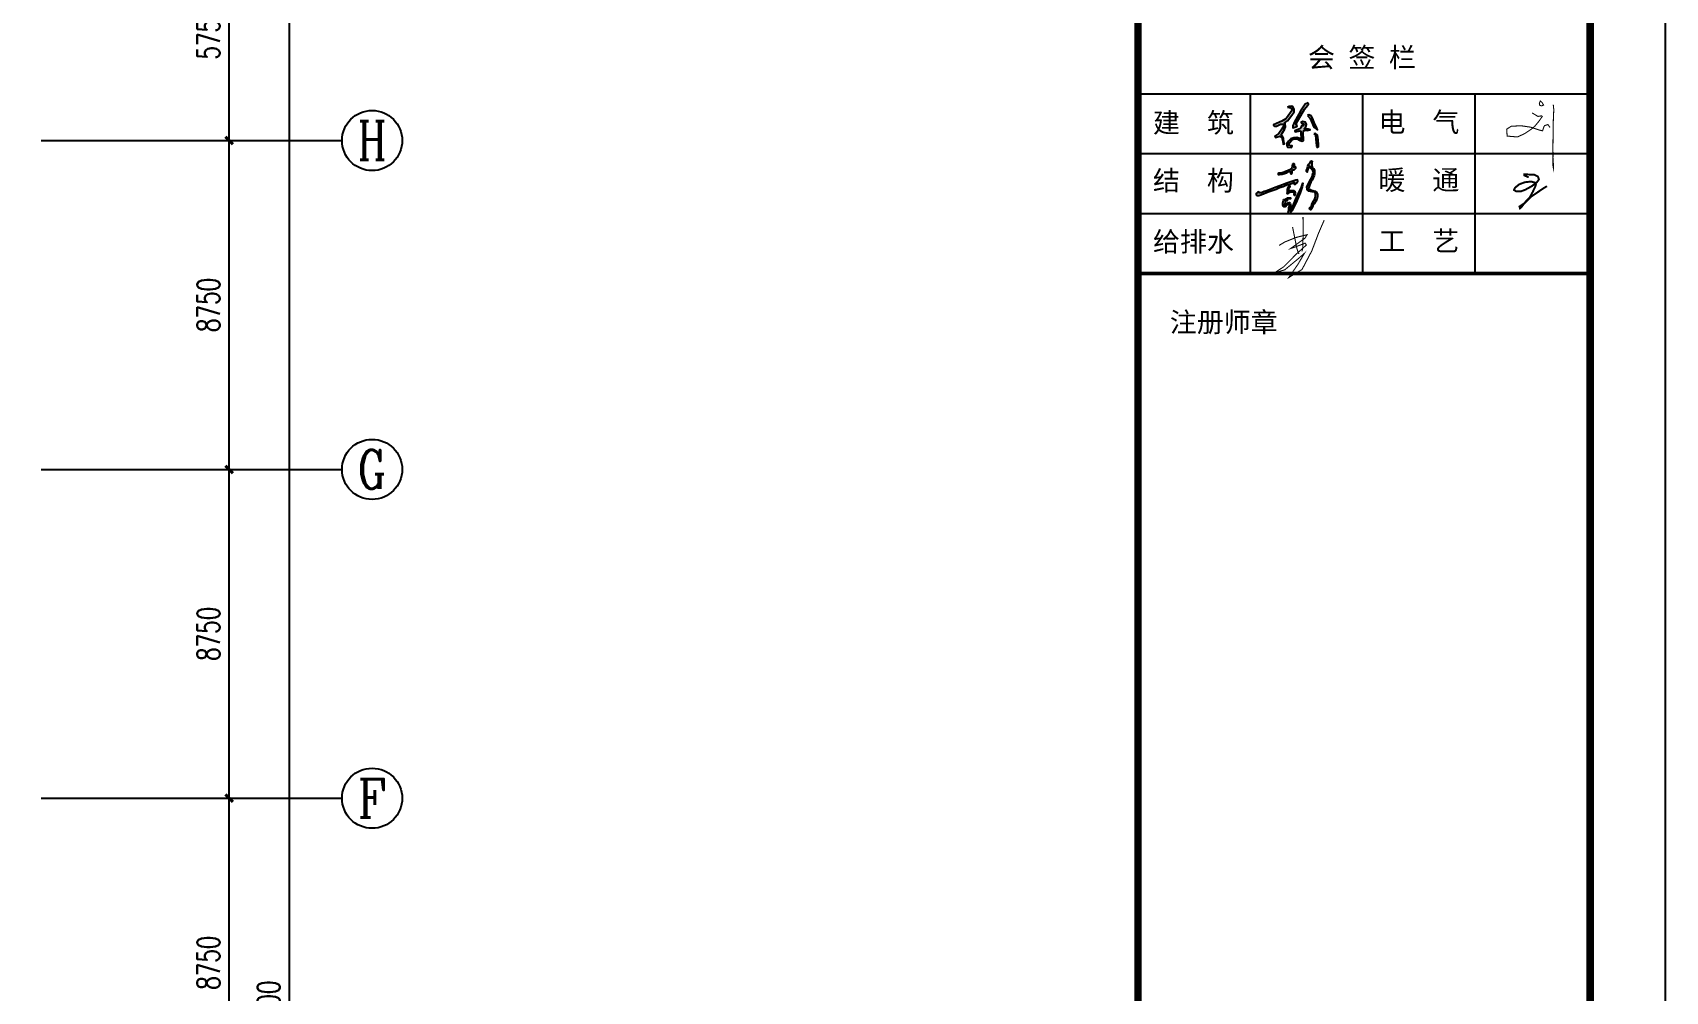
# Model space of a CAD drawing. Extents: x 69728788 to 150676229, y 20327566 to 43663798.
# Drawn here: x 75555016 to 75598425, y 20625041 to 20650551 of the extents above; entities that cross this region are included whole.
import ezdxf
from ezdxf.enums import TextEntityAlignment as Align

# ---------------------------------------------------------------- set-up
doc = ezdxf.new("R2010")
doc.units = 0
doc.header["$LTSCALE"] = 1000
doc.header["$MEASUREMENT"] = 0
doc.layers.get('0').update_dxf_attribs({"linetype": 'CONTINUOUS'})
doc.layers.get('DEFPOINTS').update_dxf_attribs({"linetype": 'CONTINUOUS'})
for name, color, linetype in [('AXIS', 3, 'CONTINUOUS'), ('AXIS_TEXT', 7, 'CONTINUOUS'), ('PUB_TITLE', 4, 'CONTINUOUS'), ('图框', 253, 'CONTINUOUS'), ('线线', 150, 'CONTINUOUS')]:
    doc.layers.add(name, color=color, linetype=linetype)
doc.styles.add('_TCH_AXIS', font='COMPLEX', dxfattribs={"bigfont": 'GBCBIG'})
doc.styles.add('_TCH_DIM_T3', font='SIMPLEX', dxfattribs={"width": 0.705882, "bigfont": 'GBCBIG'})
doc.styles.add('COMPLEX', font='COMPLEX')
doc.styles.add('STYLE-黑体', font='simhei.ttf')
doc.styles.add('黑体', font='simhei.ttf', dxfattribs={"width": 0.6, "height": 4.3})
doc.dimstyles.new('_TCH_ARCH&&200', dxfattribs={"dimtxt": 595, "dimasz": 200, "dimexe": 500, "dimexo": 600, "dimgap": 252.5, "dimtad": 1, "dimdec": 0, "dimzin": 0, "dimdsep": 46, "dimtxsty": '_TCH_DIM_T3', "dimblk": 'ARCHTICK', "dimcen": 0.09, "dimclrt": 7, "dimazin": 2, "dimtfac": 1, "dimtdec": 0, "dimtix": 1, "dimtmove": 2, "dimatfit": 3, "dimfxl": 1, "dimtolj": 1, "dimtzin": 0, "dimarcsym": 0})

# ---------------------------------------------------------------- blocks, each defined once
blk = doc.blocks.new('hui')
h = blk.add_hatch(color=256)
h.paths.add_polyline_path([(74395639, 22003696), (74395663, 22003679), (74395667, 22003630), (74395675, 22003538), (74395687, 22003513), (74395703, 22003522), (74395703, 22003553), (74395696, 22003618), (74395688, 22003678), (74395662, 22003699)])
h.paths.add_polyline_path([(74395556, 22003939), (74395591, 22003901), (74395638, 22003785), (74395686, 22003751), (74395675, 22003783), (74395650, 22003831), (74395625, 22003897), (74395602, 22003937), (74395573, 22003948)])
h.paths.add_polyline_path([(74395481, 22003829), (74395498, 22003834), (74395508, 22003812), (74395496, 22003801), (74395481, 22003804), (74395470, 22003788), (74395467, 22003777), (74395453, 22003764), (74395397, 22003741), (74395385, 22003735), (74395395, 22003724), (74395454, 22003735), (74395468, 22003732), (74395468, 22003710), (74395471, 22003632), (74395470, 22003616), (74395452, 22003634), (74395414, 22003649), (74395372, 22003644), (74395333, 22003630), (74395301, 22003600), (74395279, 22003568), (74395280, 22003545), (74395289, 22003520), (74395302, 22003520), (74395342, 22003514), (74395353, 22003535), (74395328, 22003535), (74395308, 22003543), (74395317, 22003574), (74395341, 22003607), (74395370, 22003626), (74395394, 22003629), (74395418, 22003630), (74395450, 22003612), (74395478, 22003596), (74395504, 22003607), (74395502, 22003629), (74395499, 22003699), (74395501, 22003735), (74395520, 22003744), (74395550, 22003738), (74395589, 22003750), (74395562, 22003760), (74395509, 22003762), (74395531, 22003787), (74395540, 22003818), (74395527, 22003851), (74395492, 22003859), (74395470, 22003849)])
h.paths.add_polyline_path([(74395563, 22004107), (74395522, 22004092), (74395462, 22003999), (74395380, 22003855), (74395359, 22003800), (74395361, 22003774), (74395398, 22003789), (74395416, 22003797), (74395406, 22003819), (74395405, 22003832), (74395516, 22004022), (74395555, 22004073), (74395569, 22004090)])
h.paths.add_polyline_path([(74395290, 22004049), (74395332, 22004041), (74395351, 22004021), (74395338, 22003992), (74395289, 22003924), (74395266, 22003894), (74395216, 22003866), (74395145, 22003832), (74395105, 22003816), (74395115, 22003796), (74395144, 22003796), (74395198, 22003823), (74395234, 22003823), (74395245, 22003810), (74395216, 22003757), (74395173, 22003698), (74395119, 22003663), (74395131, 22003645), (74395186, 22003664), (74395213, 22003652), (74395226, 22003593), (74395232, 22003560), (74395248, 22003564), (74395242, 22003584), (74395237, 22003640), (74395219, 22003670), (74395205, 22003683), (74395250, 22003752), (74395263, 22003791), (74395260, 22003828), (74395250, 22003841), (74395288, 22003870), (74395347, 22003943), (74395378, 22003987), (74395378, 22004020), (74395358, 22004059), (74395339, 22004063), (74395311, 22004060)])
blk.add_hatch(color=256).paths.add_polyline_path([(74395578, 22002959), (74395570, 22002975), (74395575, 22002994), (74395585, 22003020), (74395598, 22003054), (74395616, 22003080), (74395642, 22003142), (74395647, 22003165), (74395647, 22003186), (74395646, 22003207), (74395638, 22003229), (74395619, 22003245), (74395616, 22003256), (74395613, 22003279), (74395612, 22003294), (74395614, 22003308), (74395619, 22003333), (74395611, 22003335), (74395599, 22003333), (74395584, 22003303), (74395570, 22003287), (74395558, 22003264), (74395550, 22003230), (74395542, 22003206), (74395542, 22003194), (74395549, 22003187), (74395550, 22003197), (74395561, 22003224), (74395568, 22003241), (74395578, 22003261), (74395584, 22003264), (74395590, 22003258), (74395604, 22003235), (74395613, 22003222), (74395627, 22003210), (74395631, 22003185), (74395624, 22003169), (74395619, 22003122), (74395588, 22003070), (74395569, 22003032), (74395547, 22002991), (74395550, 22002954), (74395556, 22002946), (74395567, 22002932), (74395615, 22002923), (74395644, 22002922), (74395657, 22002912), (74395663, 22002895), (74395661, 22002856), (74395653, 22002833), (74395645, 22002817), (74395633, 22002801), (74395612, 22002759), (74395607, 22002727), (74395583, 22002709), (74395586, 22002694), (74395593, 22002684), (74395601, 22002684), (74395609, 22002698), (74395627, 22002736), (74395643, 22002763), (74395666, 22002798), (74395680, 22002821), (74395687, 22002858), (74395687, 22002893), (74395669, 22002924), (74395655, 22002933), (74395625, 22002941), (74395610, 22002942), (74395589, 22002953)])
h = blk.add_hatch(color=256)
h.paths.add_polyline_path([(74395012, 22002915), (74395058, 22002932), (74395139, 22002961), (74395181, 22002980), (74395231, 22002993), (74395260, 22003008), (74395294, 22003020), (74395316, 22003028), (74395354, 22003041), (74395372, 22003048), (74395382, 22003050), (74395384, 22003039), (74395379, 22003028), (74395388, 22003026), (74395394, 22003028), (74395410, 22003039), (74395419, 22003051), (74395428, 22003068), (74395420, 22003083), (74395401, 22003080), (74395359, 22003065), (74395281, 22003039), (74395185, 22003003), (74395125, 22002980), (74395037, 22002947), (74394986, 22002929), (74394979, 22002930), (74394954, 22002917), (74394937, 22002913), (74394933, 22002909), (74394913, 22002910), (74394911, 22002919), (74394907, 22002925), (74394897, 22002921), (74394891, 22002916), (74394874, 22002902), (74394871, 22002894), (74394874, 22002883), (74394883, 22002877), (74394906, 22002877), (74394969, 22002898)])
h.paths.add_polyline_path([(74395356, 22003211), (74395365, 22003215), (74395376, 22003218), (74395385, 22003224), (74395391, 22003228), (74395394, 22003234), (74395398, 22003240), (74395400, 22003252), (74395392, 22003262), (74395385, 22003259), (74395378, 22003251), (74395371, 22003246), (74395367, 22003254), (74395370, 22003259), (74395374, 22003267), (74395379, 22003276), (74395382, 22003284), (74395382, 22003291), (74395379, 22003296), (74395368, 22003298), (74395360, 22003297), (74395357, 22003293), (74395355, 22003285), (74395352, 22003278), (74395351, 22003267), (74395349, 22003259), (74395345, 22003245), (74395344, 22003235), (74395338, 22003227), (74395330, 22003224), (74395317, 22003215), (74395288, 22003203), (74395262, 22003194), (74395247, 22003187), (74395231, 22003180), (74395205, 22003174), (74395175, 22003172), (74395164, 22003168), (74395165, 22003156), (74395184, 22003154), (74395220, 22003159), (74395250, 22003169), (74395279, 22003178), (74395297, 22003188), (74395315, 22003195), (74395324, 22003199), (74395328, 22003195), (74395327, 22003185), (74395329, 22003174), (74395334, 22003165), (74395340, 22003164), (74395348, 22003168), (74395351, 22003175), (74395351, 22003189), (74395351, 22003202)])
h.paths.add_polyline_path([(74395305, 22002934), (74395305, 22002947), (74395304, 22002965), (74395312, 22002976), (74395325, 22002989), (74395323, 22002998), (74395307, 22003001), (74395296, 22002991), (74395289, 22002972), (74395284, 22002956), (74395285, 22002931), (74395284, 22002917), (74395282, 22002907), (74395289, 22002902), (74395299, 22002902), (74395310, 22002911), (74395319, 22002921), (74395335, 22002924), (74395356, 22002925), (74395364, 22002923), (74395373, 22002918), (74395377, 22002906), (74395374, 22002893), (74395377, 22002881), (74395384, 22002880), (74395392, 22002885), (74395395, 22002906), (74395390, 22002930), (74395376, 22002939), (74395350, 22002938), (74395319, 22002937)], flags=17)
h.paths.add_polyline_path([(74395295, 22002826), (74395305, 22002829), (74395328, 22002831), (74395328, 22002843), (74395318, 22002846), (74395300, 22002846), (74395292, 22002843), (74395279, 22002837), (74395268, 22002833), (74395264, 22002824), (74395268, 22002811), (74395274, 22002804), (74395284, 22002805), (74395286, 22002813)], flags=17)
h.paths.add_polyline_path([(74395250, 22002762), (74395256, 22002779), (74395256, 22002802), (74395253, 22002818), (74395241, 22002822), (74395234, 22002814), (74395231, 22002796), (74395226, 22002774), (74395226, 22002752), (74395234, 22002731), (74395239, 22002724), (74395256, 22002726), (74395269, 22002731), (74395279, 22002745), (74395289, 22002752), (74395296, 22002758), (74395305, 22002765), (74395316, 22002755), (74395314, 22002732), (74395308, 22002716), (74395306, 22002689), (74395301, 22002663), (74395296, 22002647), (74395301, 22002634), (74395315, 22002633), (74395329, 22002645), (74395353, 22002674), (74395378, 22002731), (74395411, 22002803), (74395457, 22002909), (74395486, 22002992), (74395491, 22003038), (74395469, 22002973), (74395432, 22002897), (74395407, 22002847), (74395373, 22002766), (74395356, 22002737), (74395334, 22002691), (74395321, 22002670), (74395322, 22002689), (74395327, 22002719), (74395333, 22002740), (74395331, 22002756), (74395323, 22002774), (74395312, 22002781), (74395300, 22002779), (74395283, 22002767), (74395274, 22002755), (74395263, 22002741), (74395251, 22002744)])
for points in [[(74395290, 22004049), (74395332, 22004041), (74395351, 22004021), (74395338, 22003992), (74395289, 22003924), (74395266, 22003894), (74395216, 22003866), (74395145, 22003832), (74395105, 22003816), (74395115, 22003796), (74395144, 22003796), (74395198, 22003823), (74395234, 22003823), (74395245, 22003810), (74395216, 22003757), (74395173, 22003698), (74395119, 22003663), (74395131, 22003645), (74395186, 22003664), (74395213, 22003652), (74395226, 22003593), (74395232, 22003560), (74395248, 22003564), (74395242, 22003584), (74395237, 22003640), (74395219, 22003670), (74395205, 22003683), (74395250, 22003752), (74395263, 22003791), (74395260, 22003828), (74395250, 22003841), (74395288, 22003870), (74395347, 22003943), (74395378, 22003987), (74395378, 22004020), (74395358, 22004059), (74395339, 22004063), (74395311, 22004060), (74395290, 22004049)], [(74395563, 22004107), (74395522, 22004092), (74395462, 22003999), (74395380, 22003855), (74395359, 22003800), (74395361, 22003774), (74395398, 22003789), (74395416, 22003797), (74395406, 22003819), (74395405, 22003832), (74395516, 22004022), (74395555, 22004073), (74395569, 22004090), (74395563, 22004107)], [(74395481, 22003829), (74395498, 22003834), (74395498, 22003834), (74395508, 22003812), (74395496, 22003801), (74395481, 22003804), (74395470, 22003788), (74395467, 22003777), (74395453, 22003764), (74395397, 22003741), (74395385, 22003735), (74395395, 22003724), (74395395, 22003724), (74395454, 22003735), (74395468, 22003732), (74395468, 22003710), (74395471, 22003632), (74395470, 22003616), (74395452, 22003634), (74395414, 22003649), (74395372, 22003644), (74395333, 22003630), (74395301, 22003600), (74395279, 22003568), (74395280, 22003545), (74395289, 22003520), (74395302, 22003520), (74395342, 22003514), (74395353, 22003535), (74395328, 22003535), (74395308, 22003543), (74395317, 22003574), (74395341, 22003607), (74395370, 22003626), (74395394, 22003629), (74395418, 22003630), (74395450, 22003612), (74395478, 22003596), (74395504, 22003607), (74395502, 22003629), (74395499, 22003699), (74395501, 22003735), (74395520, 22003744), (74395550, 22003738), (74395589, 22003750), (74395562, 22003760), (74395509, 22003762), (74395531, 22003787), (74395540, 22003818), (74395527, 22003851), (74395492, 22003859), (74395470, 22003849), (74395481, 22003829)], [(74395556, 22003939), (74395591, 22003901), (74395638, 22003785), (74395686, 22003751), (74395675, 22003783), (74395650, 22003831), (74395625, 22003897), (74395602, 22003937), (74395573, 22003948), (74395556, 22003939)], [(74395639, 22003696), (74395663, 22003679), (74395667, 22003630), (74395675, 22003538), (74395687, 22003513), (74395703, 22003522), (74395703, 22003553), (74395696, 22003618), (74395688, 22003678), (74395662, 22003699), (74395639, 22003696)], [(74395295, 22002826), (74395286, 22002813), (74395284, 22002805), (74395274, 22002804), (74395268, 22002811), (74395264, 22002824), (74395268, 22002833), (74395279, 22002837), (74395292, 22002843), (74395300, 22002846), (74395318, 22002846), (74395328, 22002843), (74395328, 22002831), (74395305, 22002829), (74395295, 22002826), (74395295, 22002826)]]:
    blk.add_lwpolyline(points)
for points, const_width in [([(74398542, 22003974), (74398618, 22003927), (74398667, 22003935), (74398676, 22003927), (74398633, 22003865), (74398581, 22003802), (74398532, 22003759), (74398440, 22003697), (74398345, 22003654), (74398209, 22003666), (74398203, 22003758), (74398264, 22003797), (74398395, 22003803), (74398518, 22003785), (74398623, 22003750), (74398679, 22003736), (74398699, 22003792), (74398709, 22003806), (74398751, 22003820), (74398778, 22003781)], 14), ([(74398644, 22004139), (74398678, 22004107), (74398693, 22004078), (74398669, 22004068), (74398643, 22004073), (74398637, 22004104), (74398649, 22004127)], 14), ([(74398822, 22004085), (74398829, 22004018), (74398823, 22003881), (74398821, 22003784), (74398818, 22003552), (74398815, 22003492), (74398816, 22003407), (74398823, 22003303), (74398823, 22003243), (74398819, 22003260), (74398818, 22003379), (74398825, 22003448)], 14), ([(74398496, 22003117), (74398436, 22003143), (74398437, 22003156), (74398468, 22003156), (74398570, 22003151), (74398618, 22003128), (74398632, 22003090), (74398603, 22003050), (74398536, 22002999), (74398450, 22002952), (74398388, 22002929), (74398329, 22002931), (74398300, 22002948), (74398313, 22002978), (74398370, 22003024), (74398445, 22003052), (74398529, 22003061), (74398577, 22003047), (74398591, 22003019), (74398580, 22002987), (74398549, 22002923), (74398510, 22002851), (74398446, 22002783), (74398401, 22002724), (74398380, 22002705), (74398373, 22002728), (74398446, 22002777), (74398526, 22002859), (74398692, 22002971), (74398739, 22003000)], 26), ([(74395177, 22002211), (74395252, 22002256), (74395400, 22002316), (74395549, 22002354), (74395521, 22002307), (74395331, 22002170), (74395400, 22002193), (74395523, 22002242), (74395540, 22002216), (74395409, 22002099), (74395238, 22001926), (74395115, 22001846), (74395252, 22001886), (74395427, 22002030), (74395514, 22002106), (74395426, 22001957), (74395306, 22001784), (74395482, 22001891), (74395613, 22002140), (74395703, 22002377), (74395777, 22002547)], 14), ([(74395356, 22002457), (74395414, 22002170), (74395431, 22002116), (74395443, 22002098)], 14), ([(74395495, 22002590), (74395498, 22002403), (74395494, 22002251), (74395492, 22002177), (74395482, 22002133)], 14)]:
    blk.add_lwpolyline(points, dxfattribs=dict(const_width=const_width))
for points in [[(74395578, 22003261), (74395568, 22003241), (74395561, 22003224), (74395550, 22003197), (74395549, 22003187), (74395542, 22003194), (74395542, 22003206), (74395550, 22003230), (74395558, 22003264), (74395570, 22003287), (74395584, 22003303), (74395599, 22003333), (74395611, 22003335), (74395619, 22003333), (74395614, 22003308), (74395612, 22003294), (74395613, 22003279), (74395616, 22003256), (74395619, 22003245), (74395638, 22003229), (74395646, 22003207), (74395647, 22003186), (74395647, 22003165), (74395642, 22003142), (74395616, 22003080), (74395598, 22003054), (74395585, 22003020), (74395575, 22002994), (74395570, 22002975), (74395578, 22002959), (74395589, 22002953), (74395610, 22002942), (74395625, 22002941), (74395655, 22002933), (74395669, 22002924), (74395687, 22002893), (74395687, 22002858), (74395680, 22002821), (74395666, 22002798), (74395643, 22002763), (74395627, 22002736), (74395609, 22002698), (74395601, 22002684), (74395593, 22002684), (74395586, 22002694), (74395583, 22002709), (74395607, 22002727), (74395612, 22002759), (74395633, 22002801), (74395645, 22002817), (74395653, 22002833), (74395661, 22002856), (74395663, 22002895), (74395657, 22002912), (74395644, 22002922), (74395615, 22002923), (74395567, 22002932), (74395556, 22002946), (74395550, 22002954), (74395547, 22002991), (74395569, 22003032), (74395588, 22003070), (74395619, 22003122), (74395624, 22003169), (74395631, 22003185), (74395627, 22003210), (74395613, 22003222), (74395604, 22003235), (74395590, 22003258), (74395584, 22003264), (74395578, 22003261)], [(74395231, 22003180), (74395205, 22003174), (74395175, 22003172), (74395164, 22003168), (74395165, 22003156), (74395184, 22003154), (74395220, 22003159), (74395250, 22003169), (74395279, 22003178), (74395297, 22003188), (74395315, 22003195), (74395324, 22003199), (74395324, 22003199), (74395328, 22003195), (74395327, 22003185), (74395329, 22003174), (74395334, 22003165), (74395340, 22003164), (74395348, 22003168), (74395351, 22003175), (74395351, 22003189), (74395351, 22003202), (74395356, 22003211), (74395365, 22003215), (74395376, 22003218), (74395385, 22003224), (74395391, 22003228), (74395394, 22003234), (74395398, 22003240), (74395400, 22003252), (74395392, 22003262), (74395385, 22003259), (74395378, 22003251), (74395371, 22003246), (74395371, 22003246), (74395371, 22003246), (74395367, 22003254), (74395370, 22003259), (74395374, 22003267), (74395379, 22003276), (74395382, 22003284), (74395382, 22003291), (74395379, 22003296), (74395368, 22003298), (74395360, 22003297), (74395357, 22003293), (74395355, 22003285), (74395352, 22003278), (74395351, 22003267), (74395349, 22003259), (74395345, 22003245), (74395344, 22003235), (74395338, 22003227), (74395330, 22003224), (74395317, 22003215), (74395288, 22003203), (74395262, 22003194), (74395247, 22003187), (74395231, 22003180)], [(74394979, 22002930), (74394954, 22002917), (74394937, 22002913), (74394933, 22002909), (74394913, 22002910), (74394911, 22002919), (74394907, 22002925), (74394897, 22002921), (74394891, 22002916), (74394874, 22002902), (74394871, 22002894), (74394874, 22002883), (74394883, 22002877), (74394906, 22002877), (74394969, 22002898), (74395012, 22002915), (74395058, 22002932), (74395139, 22002961), (74395181, 22002980), (74395231, 22002993), (74395260, 22003008), (74395294, 22003020), (74395316, 22003028), (74395354, 22003041), (74395372, 22003048), (74395382, 22003050), (74395384, 22003039), (74395379, 22003028), (74395388, 22003026), (74395394, 22003028), (74395410, 22003039), (74395419, 22003051), (74395428, 22003068), (74395420, 22003083), (74395401, 22003080), (74395359, 22003065), (74395281, 22003039), (74395185, 22003003), (74395125, 22002980), (74395037, 22002947), (74394986, 22002929), (74394979, 22002930)], [(74395226, 22002752), (74395226, 22002774), (74395231, 22002796), (74395234, 22002814), (74395241, 22002822), (74395253, 22002818), (74395256, 22002802), (74395256, 22002779), (74395250, 22002762), (74395251, 22002744), (74395263, 22002741), (74395274, 22002755), (74395283, 22002767), (74395300, 22002779), (74395312, 22002781), (74395323, 22002774), (74395331, 22002756), (74395333, 22002740), (74395327, 22002719), (74395322, 22002689), (74395321, 22002670), (74395334, 22002691), (74395356, 22002737), (74395373, 22002766), (74395407, 22002847), (74395432, 22002897), (74395469, 22002973), (74395491, 22003038), (74395486, 22002992), (74395457, 22002909), (74395411, 22002803), (74395378, 22002731), (74395353, 22002674), (74395329, 22002645), (74395315, 22002633), (74395301, 22002634), (74395296, 22002647), (74395301, 22002663), (74395306, 22002689), (74395308, 22002716), (74395314, 22002732), (74395314, 22002732), (74395316, 22002755), (74395305, 22002765), (74395296, 22002758), (74395289, 22002752), (74395279, 22002745), (74395269, 22002731), (74395256, 22002726), (74395239, 22002724), (74395234, 22002731), (74395226, 22002752)], [(74395305, 22002947), (74395304, 22002965), (74395312, 22002976), (74395325, 22002989), (74395323, 22002998), (74395307, 22003001), (74395296, 22002991), (74395289, 22002972), (74395284, 22002956), (74395285, 22002931), (74395284, 22002917), (74395282, 22002907), (74395289, 22002902), (74395299, 22002902), (74395310, 22002911), (74395319, 22002921), (74395335, 22002924), (74395356, 22002925), (74395364, 22002923), (74395373, 22002918), (74395377, 22002906), (74395374, 22002893), (74395377, 22002881), (74395384, 22002880), (74395392, 22002885), (74395395, 22002906), (74395390, 22002930), (74395376, 22002939), (74395350, 22002938), (74395319, 22002937), (74395305, 22002934), (74395305, 22002947)]]:
    blk.add_lwpolyline(points, close=True)
blk = doc.blocks.new('_ArchTick')
at = {"color": 0, "linetype": 'ByBlock', "const_width": 0.4}
blk.add_lwpolyline([(-0.5, -0.5), (0.5, 0.5)], dxfattribs=at)
blk = doc.blocks.new('*D27')
at = {"layer": 'AXIS', "color": 0, "lineweight": -2, "transparency": 16777216}
for p, q in [((75555841, 20630179), (75560741, 20630179)), ((75560241, 20621429), (75560241, 20630179)), ((75555841, 20621429), (75560741, 20621429))]:
    blk.add_line(p, q, dxfattribs=at)
at = {"layer": 'DEFPOINTS', "color": 0, "transparency": 16777216}
for p in [(75555241, 20630179), (75560241, 20630179), (75555241, 20621429)]:
    blk.add_point(p, dxfattribs=at)
at = {"layer": 'AXIS', "color": 0, "lineweight": -2, "transparency": 16777216, "xscale": 200, "yscale": 200, "zscale": 200}
for p, rotation in [((75560241, 20630179), 90), ((75560241, 20621429), 270)]:
    blk.add_blockref('_ArchTick', p, dxfattribs=dict(at, rotation=rotation))
at = {"layer": 'AXIS', "color": 7, "transparency": 16777216, "insert": (75559691, 20625804), "char_height": 595, "attachment_point": 5, "rotation": 90, "style": '_TCH_DIM_T3'}
blk.add_mtext('\\A1;8750', dxfattribs=at)
blk = doc.blocks.new('*D28')
at = {"layer": 'AXIS', "color": 0, "lineweight": -2, "transparency": 16777216}
for p, q in [((75555841, 20638929), (75560741, 20638929)), ((75560241, 20630179), (75560241, 20638929)), ((75555841, 20630179), (75560741, 20630179))]:
    blk.add_line(p, q, dxfattribs=at)
at = {"layer": 'DEFPOINTS', "color": 0, "transparency": 16777216}
for p in [(75555241, 20638929), (75560241, 20638929), (75555241, 20630179)]:
    blk.add_point(p, dxfattribs=at)
at = {"layer": 'AXIS', "color": 0, "lineweight": -2, "transparency": 16777216, "xscale": 200, "yscale": 200, "zscale": 200}
for p, rotation in [((75560241, 20638929), 90), ((75560241, 20630179), 270)]:
    blk.add_blockref('_ArchTick', p, dxfattribs=dict(at, rotation=rotation))
at = {"layer": 'AXIS', "color": 7, "transparency": 16777216, "insert": (75559691, 20634554), "char_height": 595, "attachment_point": 5, "rotation": 90, "style": '_TCH_DIM_T3'}
blk.add_mtext('\\A1;8750', dxfattribs=at)
blk = doc.blocks.new('*D29')
at = {"layer": 'AXIS', "color": 0, "lineweight": -2, "transparency": 16777216}
for p, q in [((75555841, 20647679), (75560741, 20647679)), ((75560241, 20638929), (75560241, 20647679)), ((75555841, 20638929), (75560741, 20638929))]:
    blk.add_line(p, q, dxfattribs=at)
at = {"layer": 'DEFPOINTS', "color": 0, "transparency": 16777216}
for p in [(75555241, 20647679), (75560241, 20647679), (75555241, 20638929)]:
    blk.add_point(p, dxfattribs=at)
at = {"layer": 'AXIS', "color": 0, "lineweight": -2, "transparency": 16777216, "xscale": 200, "yscale": 200, "zscale": 200}
for p, rotation in [((75560241, 20647679), 90), ((75560241, 20638929), 270)]:
    blk.add_blockref('_ArchTick', p, dxfattribs=dict(at, rotation=rotation))
at = {"layer": 'AXIS', "color": 7, "transparency": 16777216, "insert": (75559691, 20643304), "char_height": 595, "attachment_point": 5, "rotation": 90, "style": '_TCH_DIM_T3'}
blk.add_mtext('\\A1;8750', dxfattribs=at)
blk = doc.blocks.new('*D30')
at = {"layer": 'AXIS', "color": 0, "lineweight": -2, "transparency": 16777216}
for p, q in [((75555841, 20653429), (75560741, 20653429)), ((75560241, 20647679), (75560241, 20653429)), ((75555841, 20647679), (75560741, 20647679))]:
    blk.add_line(p, q, dxfattribs=at)
at = {"layer": 'DEFPOINTS', "color": 0, "transparency": 16777216}
for p in [(75555241, 20653429), (75560241, 20653429), (75555241, 20647679)]:
    blk.add_point(p, dxfattribs=at)
at = {"layer": 'AXIS', "color": 0, "lineweight": -2, "transparency": 16777216, "xscale": 200, "yscale": 200, "zscale": 200}
for p, rotation in [((75560241, 20653429), 90), ((75560241, 20647679), 270)]:
    blk.add_blockref('_ArchTick', p, dxfattribs=dict(at, rotation=rotation))
at = {"layer": 'AXIS', "color": 7, "transparency": 16777216, "insert": (75559691, 20650554), "char_height": 595, "attachment_point": 5, "rotation": 90, "style": '_TCH_DIM_T3'}
blk.add_mtext('\\A1;5750', dxfattribs=at)
blk = doc.blocks.new('*D33')
at = {"layer": 'AXIS', "color": 0, "lineweight": -2, "transparency": 16777216}
for p, q in [((75555841, 20670679), (75562341, 20670679)), ((75561841, 20578179), (75561841, 20670679)), ((75555841, 20578179), (75562341, 20578179))]:
    blk.add_line(p, q, dxfattribs=at)
at = {"layer": 'DEFPOINTS', "color": 0, "transparency": 16777216}
for p in [(75555241, 20670679), (75561841, 20670679), (75555241, 20578179)]:
    blk.add_point(p, dxfattribs=at)
at = {"layer": 'AXIS', "color": 0, "lineweight": -2, "transparency": 16777216, "xscale": 200, "yscale": 200, "zscale": 200}
for p, rotation in [((75561841, 20670679), 90), ((75561841, 20578179), 270)]:
    blk.add_blockref('_ArchTick', p, dxfattribs=dict(at, rotation=rotation))
at = {"layer": 'AXIS', "color": 7, "transparency": 16777216, "insert": (75561291, 20624429), "char_height": 595, "attachment_point": 5, "rotation": 90, "style": '_TCH_DIM_T3'}
blk.add_mtext('\\A1;92500', dxfattribs=at)
blk = doc.blocks.new('_AXISO')
blk.add_circle((0, 0), 0.5)
at = {"layer": 'AXIS_TEXT', "style": 'COMPLEX', "width": 1.041667}
blk.add_attdef('A', text='', height=0.56, dxfattribs=at).set_placement((-0.25, -0.28), (0.25, -0.28), align=Align.FIT)

msp = doc.modelspace()

# ---------------------------------------------------------------- linework, layer by layer
at = {"layer": 'AXIS'}
for p, q in [((75555241.2, 20647679.3), (75563241.2, 20647679.3)), ((75555241.2, 20638929.3), (75563241.2, 20638929.3)), ((75555241.2, 20630179.3), (75563241.2, 20630179.3))]:
    msp.add_line(p, q, dxfattribs=at)
at = {"layer": 'PUB_TITLE'}
msp.add_lwpolyline([(75430225.1, 20565166.1), (75598425.1, 20565166.1), (75598425.1, 20683966.1), (75430225.1, 20683966.1)], close=True, dxfattribs=at)
at = {"layer": 'PUB_TITLE', "const_width": 200}
msp.add_lwpolyline([(75435225.1, 20567166.1), (75596425.1, 20567166.1), (75596425.1, 20681966.1), (75435225.1, 20681966.1)], close=True, dxfattribs=at)
at = {"layer": '图框', "color": 0}
for p, q in [((75584406.6, 20648925.6), (75596425.1, 20648925.6)), ((75584406.6, 20647332), (75596425.1, 20647332)), ((75584406.6, 20645738.4), (75596425.1, 20645738.4)), ((75584406.6, 20644144.8), (75596425.1, 20644144.8))]:
    msp.add_line(p, q, dxfattribs=at)
at = {"layer": '图框', "color": 4, "const_width": 197.2}
msp.add_lwpolyline([(75596425.1, 20567166.1), (75584406.6, 20567166.1), (75584406.6, 20681966.1), (75596425.1, 20681966.1)], dxfattribs=at)
at = {"layer": '图框', "color": 0, "const_width": 100}
msp.add_lwpolyline([(75584406.6, 20664463.2), (75596425.1, 20664463.2), (75596425.1, 20644144.8), (75584406.6, 20644144.8)], close=True, dxfattribs=at)
at = {"layer": '图框', "color": 0}
for points in [[(75587394.6, 20644144.8), (75587394.6, 20648925.6)], [(75590382.6, 20644144.8), (75590382.6, 20648925.6)], [(75593370.6, 20644144.8), (75593370.6, 20648925.6)]]:
    msp.add_lwpolyline(points, dxfattribs=at)
at = {"layer": '图框', "color": 0, "const_width": 80.7}
msp.add_lwpolyline([(75584406.6, 20644144.8), (75596425.1, 20644144.8)], dxfattribs=at)

# ---------------------------------------------------------------- block references
at = {"layer": 'AXIS'}
ref = msp.add_blockref('_AXISO', (75564041.2, 20647679.3), dxfattribs=dict(at, xscale=1600, yscale=1600, zscale=1600))
ref.add_attrib('A', 'H', dxfattribs={"layer": 'AXIS_TEXT', "height": 1024.7, "style": '_TCH_AXIS', "width": 0.785965}).set_placement((75563657.6, 20647166.9), (75564424.7, 20647166.9), align=Align.FIT)
ref = msp.add_blockref('_AXISO', (75564041.2, 20638929.3), dxfattribs=dict(at, xscale=1600, yscale=1600, zscale=1600))
ref.add_attrib('A', 'G', dxfattribs={"layer": 'AXIS_TEXT', "height": 1033.1, "style": '_TCH_AXIS', "width": 0.853333}).set_placement((75563663.3, 20638412.7), (75564419, 20638412.7), align=Align.FIT)
ref = msp.add_blockref('_AXISO', (75564041.2, 20630179.3), dxfattribs=dict(at, xscale=1600, yscale=1600, zscale=1600))
ref.add_attrib('A', 'F', dxfattribs={"layer": 'AXIS_TEXT', "height": 1024.7, "style": '_TCH_AXIS', "width": 0.982456}).set_placement((75563657.6, 20629666.9), (75564424.7, 20629666.9), align=Align.FIT)
at = {"layer": '线线', "xscale": 2, "yscale": 2, "zscale": 2}
msp.add_blockref('hui', (-73202199.1, -23359533.6), dxfattribs=at)

# ---------------------------------------------------------------- texts
at = {"layer": '图框', "color": 0, "style": 'STYLE-黑体'}
for s, p in [('会 签 栏', (75588924.3, 20649627.5)), ('建  筑', (75584802.6, 20647889.6)), ('电  气', (75590796.9, 20647906.9)), ('结  构', (75584802.6, 20646350.7)), ('暖  通', (75590796.9, 20646368)), ('给排水', (75584802.6, 20644725.1)), ('工  艺', (75590796.9, 20644742.4))]:
    msp.add_text(s, height=525.89, dxfattribs=at).set_placement(p)
at = {"layer": '图框', "color": 4, "style": '黑体'}
msp.add_text('注册师章', height=525.89, dxfattribs=at).set_placement((75585250.3, 20642583.7))

# ---------------------------------------------------------------- dimensions: what is measured, and where the dimension line sits
at = {"layer": 'AXIS'}
for p1, p2, distance, picture, middle in [((75555241.2, 20578179.3), (75555241.2, 20670679.3), -6600, '*D33', (75561291.2, 20624429.3)), ((75555241.2, 20647679.3), (75555241.2, 20653429.3), -5000, '*D30', (75559691.2, 20650554.3)), ((75555241.2, 20638929.3), (75555241.2, 20647679.3), -5000, '*D29', (75559691.2, 20643304.3)), ((75555241.2, 20630179.3), (75555241.2, 20638929.3), -5000, '*D28', (75559691.2, 20634554.3)), ((75555241.2, 20621429.3), (75555241.2, 20630179.3), -5000, '*D27', (75559691.2, 20625804.3))]:
    dim = msp.add_aligned_dim(p1=p1, p2=p2, distance=distance, dimstyle='_TCH_ARCH&&200', dxfattribs=at)
    dim.commit()
    dim.dimension.update_dxf_attribs({"geometry": picture, "text_midpoint": middle})

doc.saveas('drawing.dxf')
